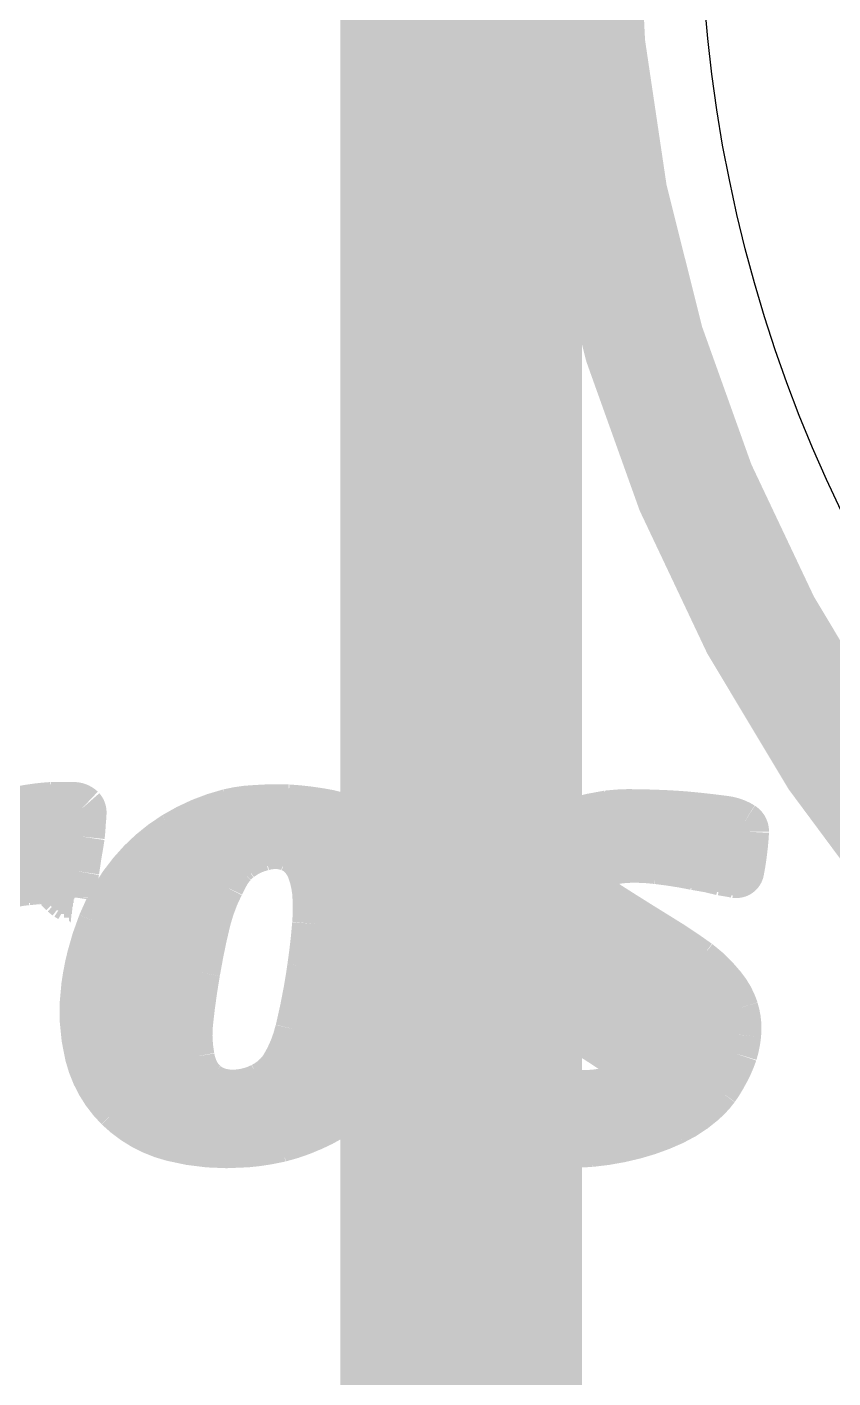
# Model space of a CAD drawing. Extents: x -0.3 to 74.7, y -2.5 to 45.9.
# Drawn here: x 12.477 to 14.171, y 1.858 to 4.697 of the extents above; entities that cross this region are included whole.
import ezdxf

# ---------------------------------------------------------------- set-up
doc = ezdxf.new("R2010")
doc.units = 0
for name, color, linetype in [('BG_SILKSCREEN_TOP', 6, 'CONTINUOUS'), ('PG_SILKSCREEN_TOP', 5, 'CONTINUOUS'), ('PIN_TOP', 80, 'CONTINUOUS')]:
    doc.layers.add(name, color=color, linetype=linetype)

msp = doc.modelspace()

# ---------------------------------------------------------------- linework, layer by layer
at = {"layer": 'BG_SILKSCREEN_TOP'}
for points, const_width in [([(13.38961, 38.479222), (50.389536, 38.479222), (50.389536, 1.479296), (13.38961, 1.479296), (13.38961, 38.479222)], 0.508), ([(12.593828, 3.046476), (12.45362, 3.046476)], 0.1016), ([(12.589764, 3.05435), (12.48283, 3.05435)], 0.1016), ([(13.094462, 3.046476), (12.90701, 3.046476)], 0.1016), ([(13.026644, 3.05435), (12.979146, 3.05435)], 0.1016), ([(12.591796, 3.015488), (12.40282, 3.015488)], 0.1016), ([(12.592304, 3.023362), (12.41298, 3.023362)], 0.1016), ([(12.592812, 3.030982), (12.425172, 3.030982)], 0.1016), ([(12.59332, 3.038856), (12.43838, 3.038856)], 0.1016), ([(13.181584, 3.015488), (12.821158, 3.015488)], 0.1016), ([(13.168122, 3.023362), (12.837668, 3.023362)], 0.1016), ([(13.151358, 3.030982), (12.856718, 3.030982)], 0.1016), ([(13.12926, 3.038856), (12.878816, 3.038856)], 0.1016), ([(13.981684, 3.015488), (13.596112, 3.015488)], 0.1016), ([(13.96873, 3.023362), (13.618464, 3.023362)], 0.1016), ([(13.937996, 3.030982), (13.645134, 3.030982)], 0.1016), ([(13.87094, 3.038856), (13.679932, 3.038856)], 0.1016), ([(12.589256, 2.992374), (12.375388, 2.992374)], 0.1016), ([(12.590272, 2.999994), (12.384532, 2.999994)], 0.1016), ([(12.591288, 3.007868), (12.393676, 3.007868)], 0.1016), ([(13.21308, 2.992374), (12.780264, 2.992374)], 0.1016), ([(13.203428, 2.999994), (12.79271, 2.999994)], 0.1016), ([(13.193014, 3.007868), (12.806172, 3.007868)], 0.1016), ([(13.984732, 2.992374), (13.546582, 2.992374)], 0.1016), ([(13.98524, 2.999994), (13.560552, 2.999994)], 0.1016), ([(13.985494, 3.007868), (13.576808, 3.007868)], 0.1016), ([(12.58697, 2.976626), (12.026138, 2.976626)], 0.1016), ([(12.58824, 2.9845), (12.026646, 2.9845)], 0.1016), ([(12.585446, 2.969006), (12.027154, 2.969006)], 0.1016), ([(12.584176, 2.961132), (12.034012, 2.961132)], 0.1016), ([(12.93876, 2.961132), (12.73937, 2.961132)], 0.1016), ([(12.955016, 2.969006), (12.748514, 2.969006)], 0.1016), ([(12.982702, 2.976626), (12.758166, 2.976626)], 0.1016), ([(13.22197, 2.9845), (12.768834, 2.9845)], 0.1016), ([(13.230098, 2.976626), (13.014706, 2.976626)], 0.1016), ([(13.237972, 2.969006), (13.038328, 2.969006)], 0.1016), ([(13.245084, 2.961132), (13.050012, 2.961132)], 0.1016), ([(13.98143, 2.961132), (13.504164, 2.961132)], 0.1016), ([(13.982446, 2.969006), (13.513054, 2.969006)], 0.1016), ([(13.983208, 2.976626), (13.52296, 2.976626)], 0.1016), ([(13.98397, 2.9845), (13.534136, 2.9845)], 0.1016), ([(12.582906, 2.953512), (12.058396, 2.953512)], 0.1016), ([(12.581636, 2.945638), (12.092686, 2.945638)], 0.1016), ([(12.58062, 2.938018), (12.106148, 2.938018)], 0.1016), ([(12.578588, 2.92354), (12.583668, 2.95783)], 0.1016), ([(12.909042, 2.938018), (12.714986, 2.938018)], 0.1016), ([(12.916662, 2.945638), (12.722606, 2.945638)], 0.1016), ([(12.926568, 2.953512), (12.730734, 2.953512)], 0.1016), ([(13.251688, 2.953512), (13.057886, 2.953512)], 0.1016), ([(13.258038, 2.945638), (13.063982, 2.945638)], 0.1016), ([(13.26388, 2.938018), (13.068808, 2.938018)], 0.1016), ([(13.68044, 2.938018), (13.482066, 2.938018)], 0.1016), ([(13.710158, 2.945638), (13.48867, 2.945638)], 0.1016), ([(13.980414, 2.953512), (13.496036, 2.953512)], 0.1016), ([(13.979398, 2.945638), (13.807948, 2.945638)], 0.1016), ([(13.978128, 2.938018), (13.859764, 2.938018)], 0.1016), ([(13.910818, 2.92862), (13.881608, 2.9337)], 0.1016), ([(12.579604, 2.930144), (12.11453, 2.930144)], 0.1016), ([(12.578334, 2.922524), (12.120118, 2.922524)], 0.1016), ([(12.57681, 2.91465), (12.12342, 2.91465)], 0.1016), ([(12.57554, 2.90703), (12.125452, 2.90703)], 0.1016), ([(12.888976, 2.90703), (12.68857, 2.90703)], 0.1016), ([(12.89304, 2.91465), (12.694666, 2.91465)], 0.1016), ([(12.897358, 2.922524), (12.70127, 2.922524)], 0.1016), ([(12.902692, 2.930144), (12.707874, 2.930144)], 0.1016), ([(13.269214, 2.930144), (13.072618, 2.930144)], 0.1016), ([(13.274294, 2.922524), (13.075666, 2.922524)], 0.1016), ([(13.278612, 2.91465), (13.078206, 2.91465)], 0.1016), ([(13.282422, 2.90703), (13.080238, 2.90703)], 0.1016), ([(13.648944, 2.90703), (13.459968, 2.90703)], 0.1016), ([(13.65123, 2.91465), (13.464794, 2.91465)], 0.1016), ([(13.656818, 2.922524), (13.470128, 2.922524)], 0.1016), ([(13.665962, 2.930144), (13.475716, 2.930144)], 0.1016), ([(13.976604, 2.930144), (13.902182, 2.930144)], 0.1016), ([(13.937488, 2.92227), (13.910818, 2.92862)], 0.1016), ([(13.97508, 2.922524), (13.937234, 2.922524)], 0.1016), ([(13.960348, 2.91846), (13.937488, 2.92227)], 0.1016), ([(12.456414, 2.899156), (12.126468, 2.899156)], 0.1016), ([(12.57427, 2.899156), (12.527788, 2.899156)], 0.1016), ([(12.573, 2.891536), (12.53871, 2.891536)], 0.1016), ([(12.57173, 2.883662), (12.547346, 2.883662)], 0.1016), ([(12.570714, 2.875788), (12.55522, 2.875788)], 0.1016), ([(12.569698, 2.86893), (12.573508, 2.89433)], 0.1016), ([(12.87399, 2.875788), (12.66698, 2.875788)], 0.1016), ([(12.877292, 2.883662), (12.67206, 2.883662)], 0.1016), ([(12.881102, 2.891536), (12.67714, 2.891536)], 0.1016), ([(12.884912, 2.899156), (12.682728, 2.899156)], 0.1016), ([(13.285724, 2.899156), (13.082016, 2.899156)], 0.1016), ([(13.288518, 2.891536), (13.08354, 2.891536)], 0.1016), ([(13.291312, 2.883662), (13.08481, 2.883662)], 0.1016), ([(13.293598, 2.875788), (13.085572, 2.875788)], 0.1016), ([(13.665454, 2.875788), (13.44422, 2.875788)], 0.1016), ([(13.657326, 2.883662), (13.447522, 2.883662)], 0.1016), ([(13.651992, 2.891536), (13.451332, 2.891536)], 0.1016), ([(13.649452, 2.899156), (13.455396, 2.899156)], 0.1016), ([(12.569444, 2.868168), (12.56538, 2.868168)], 0.1016), ([(12.568428, 2.86639), (12.569698, 2.86639)], 0.1016), ([(12.864592, 2.852674), (12.653518, 2.852674)], 0.1016), ([(12.86764, 2.860294), (12.657836, 2.860294)], 0.1016), ([(12.870688, 2.868168), (12.662154, 2.868168)], 0.1016), ([(13.295884, 2.868168), (13.08608, 2.868168)], 0.1016), ([(13.297916, 2.860294), (13.086588, 2.860294)], 0.1016), ([(13.299694, 2.852674), (13.086842, 2.852674)], 0.1016), ([(13.695172, 2.852674), (13.435584, 2.852674)], 0.1016), ([(13.68425, 2.860294), (13.438124, 2.860294)], 0.1016), ([(13.674344, 2.868168), (13.440918, 2.868168)], 0.1016), ([(12.855194, 2.821686), (12.638532, 2.821686)], 0.1016), ([(12.857226, 2.829306), (12.641834, 2.829306)], 0.1016), ([(12.859512, 2.83718), (12.64539, 2.83718)], 0.1016), ([(12.862052, 2.8448), (12.649454, 2.8448)], 0.1016), ([(13.305028, 2.821686), (13.08608, 2.821686)], 0.1016), ([(13.304012, 2.829306), (13.086334, 2.829306)], 0.1016), ([(13.302742, 2.83718), (13.086588, 2.83718)], 0.1016), ([(13.301218, 2.8448), (13.086842, 2.8448)], 0.1016), ([(13.74394, 2.821686), (13.428472, 2.821686)], 0.1016), ([(13.731748, 2.829306), (13.429742, 2.829306)], 0.1016), ([(13.719556, 2.83718), (13.43152, 2.83718)], 0.1016), ([(13.707364, 2.8448), (13.433552, 2.8448)], 0.1016), ([(12.847828, 2.790444), (12.62634, 2.790444)], 0.1016), ([(12.849606, 2.798318), (12.629134, 2.798318)], 0.1016), ([(12.851384, 2.805938), (12.632182, 2.805938)], 0.1016), ([(12.853416, 2.813812), (12.63523, 2.813812)], 0.1016), ([(13.307314, 2.790444), (13.08354, 2.790444)], 0.1016), ([(13.30706, 2.798318), (13.084048, 2.798318)], 0.1016), ([(13.306552, 2.805938), (13.08481, 2.805938)], 0.1016), ([(13.30579, 2.813812), (13.085318, 2.813812)], 0.1016), ([(13.768832, 2.805938), (13.426948, 2.805938)], 0.1016), ([(13.781278, 2.798318), (13.426948, 2.798318)], 0.1016), ([(13.793724, 2.790444), (13.427202, 2.790444)], 0.1016), ([(13.756386, 2.813812), (13.427456, 2.813812)], 0.1016), ([(12.843002, 2.76733), (12.61872, 2.76733)], 0.1016), ([(12.844526, 2.77495), (12.62126, 2.77495)], 0.1016), ([(12.846304, 2.782824), (12.6238, 2.782824)], 0.1016), ([(13.307314, 2.76733), (13.081, 2.76733)], 0.1016), ([(13.307314, 2.77495), (13.082016, 2.77495)], 0.1016), ([(13.307568, 2.782824), (13.082778, 2.782824)], 0.1016), ([(13.806424, 2.782824), (13.428218, 2.782824)], 0.1016), ([(13.81887, 2.77495), (13.429996, 2.77495)], 0.1016), ([(13.831062, 2.76733), (13.432282, 2.76733)], 0.1016), ([(12.836906, 2.736088), (12.610338, 2.736088)], 0.1016), ([(12.836906, 2.736088), (12.610338, 2.736088)], 0.1016), ([(12.838176, 2.743962), (12.61237, 2.743962)], 0.1016), ([(12.83843, 2.743962), (12.61237, 2.743962)], 0.1016), ([(12.612878, 2.74574), (12.838938, 2.74574)], 0.1016), ([(12.8397, 2.751836), (12.614402, 2.751836)], 0.1016), ([(12.841224, 2.759456), (12.616688, 2.759456)], 0.1016), ([(13.305028, 2.736088), (13.07719, 2.736088)], 0.1016), ([(13.305536, 2.736088), (13.077444, 2.736088)], 0.1016), ([(13.30579, 2.743962), (13.078206, 2.743962)], 0.1016), ([(13.306044, 2.743962), (13.078714, 2.743962)], 0.1016), ([(13.078968, 2.74574), (13.306298, 2.74574)], 0.1016), ([(13.306552, 2.751836), (13.079222, 2.751836)], 0.1016), ([(13.306806, 2.759456), (13.080238, 2.759456)], 0.1016), ([(13.843, 2.759456), (13.43533, 2.759456)], 0.1016), ([(13.854684, 2.751836), (13.43914, 2.751836)], 0.1016), ([(13.86586, 2.743962), (13.443458, 2.743962)], 0.1016), ([(13.877036, 2.736088), (13.448792, 2.736088)], 0.1016), ([(12.831318, 2.7051), (12.603988, 2.7051)], 0.1016), ([(12.831318, 2.7051), (12.603988, 2.7051)], 0.1016), ([(12.832842, 2.712974), (12.605258, 2.712974)], 0.1016), ([(12.832842, 2.712974), (12.605258, 2.712974)], 0.1016), ([(12.834112, 2.720594), (12.607036, 2.720594)], 0.1016), ([(12.834112, 2.720594), (12.607036, 2.720594)], 0.1016), ([(12.835382, 2.728468), (12.60856, 2.728468)], 0.1016), ([(12.835636, 2.728468), (12.60856, 2.728468)], 0.1016), ([(13.301218, 2.7051), (13.072618, 2.7051)], 0.1016), ([(13.30198, 2.7051), (13.072618, 2.7051)], 0.1016), ([(13.302234, 2.712974), (13.073888, 2.712974)], 0.1016), ([(13.302996, 2.712974), (13.073888, 2.712974)], 0.1016), ([(13.303504, 2.720594), (13.075158, 2.720594)], 0.1016), ([(13.304012, 2.720594), (13.075158, 2.720594)], 0.1016), ([(13.304266, 2.728468), (13.076174, 2.728468)], 0.1016), ([(13.304774, 2.728468), (13.076428, 2.728468)], 0.1016), ([(13.887704, 2.728468), (13.454634, 2.728468)], 0.1016), ([(13.897356, 2.720594), (13.460984, 2.720594)], 0.1016), ([(13.906246, 2.712974), (13.467842, 2.712974)], 0.1016), ([(13.914628, 2.7051), (13.475208, 2.7051)], 0.1016), ([(12.827508, 2.681986), (12.600178, 2.681986)], 0.1016), ([(12.828778, 2.689606), (12.601448, 2.689606)], 0.1016), ([(12.830048, 2.69748), (12.602464, 2.69748)], 0.1016), ([(13.29817, 2.681986), (13.068808, 2.681986)], 0.1016), ([(13.299694, 2.689606), (13.070332, 2.689606)], 0.1016), ([(13.300964, 2.69748), (13.071348, 2.69748)], 0.1016), ([(13.921994, 2.69748), (13.482828, 2.69748)], 0.1016), ([(13.929106, 2.689606), (13.49121, 2.689606)], 0.1016), ([(13.93571, 2.681986), (13.500354, 2.681986)], 0.1016), ([(12.82319, 2.650744), (12.59713, 2.650744)], 0.1016), ([(12.824206, 2.658618), (12.597638, 2.658618)], 0.1016), ([(12.825222, 2.666238), (12.5984, 2.666238)], 0.1016), ([(12.826492, 2.674112), (12.599162, 2.674112)], 0.1016), ([(13.291058, 2.650744), (13.06322, 2.650744)], 0.1016), ([(13.29309, 2.658618), (13.064744, 2.658618)], 0.1016), ([(13.294868, 2.666238), (13.066014, 2.666238)], 0.1016), ([(13.296646, 2.674112), (13.067538, 2.674112)], 0.1016), ([(13.941806, 2.674112), (13.51026, 2.674112)], 0.1016), ([(13.947394, 2.666238), (13.520928, 2.666238)], 0.1016), ([(13.951966, 2.658618), (13.531596, 2.658618)], 0.1016), ([(13.956284, 2.650744), (13.542772, 2.650744)], 0.1016), ([(12.821158, 2.63525), (12.596368, 2.63525)], 0.1016), ([(12.820142, 2.62763), (12.596368, 2.62763)], 0.1016), ([(12.822174, 2.643124), (12.596622, 2.643124)], 0.1016), ([(12.81938, 2.619756), (12.596622, 2.619756)], 0.1016), ([(13.281406, 2.619756), (13.05687, 2.619756)], 0.1016), ([(13.283946, 2.62763), (13.058394, 2.62763)], 0.1016), ([(13.286486, 2.63525), (13.060172, 2.63525)], 0.1016), ([(13.288772, 2.643124), (13.061696, 2.643124)], 0.1016), ([(13.95984, 2.643124), (13.554202, 2.643124)], 0.1016), ([(13.962634, 2.63525), (13.565886, 2.63525)], 0.1016), ([(13.965174, 2.62763), (13.578332, 2.62763)], 0.1016), ([(13.967206, 2.619756), (13.59154, 2.619756)], 0.1016), ([(12.818364, 2.612136), (12.596876, 2.612136)], 0.1016), ([(12.817602, 2.604262), (12.59713, 2.604262)], 0.1016), ([(12.81684, 2.596642), (12.597892, 2.596642)], 0.1016), ([(13.27277, 2.596642), (13.051536, 2.596642)], 0.1016), ([(13.275818, 2.604262), (13.053314, 2.604262)], 0.1016), ([(13.278612, 2.612136), (13.055092, 2.612136)], 0.1016), ([(13.968476, 2.612136), (13.605002, 2.612136)], 0.1016), ([(13.969492, 2.604262), (13.618464, 2.604262)], 0.1016), ([(13.969746, 2.596642), (13.631672, 2.596642)], 0.1016), ([(12.816586, 2.588768), (12.5984, 2.588768)], 0.1016), ([(12.816332, 2.581148), (12.599416, 2.581148)], 0.1016), ([(12.816332, 2.573274), (12.600432, 2.573274)], 0.1016), ([(12.81684, 2.5654), (12.601702, 2.5654)], 0.1016), ([(13.259308, 2.5654), (13.043154, 2.5654)], 0.1016), ([(13.262864, 2.573274), (13.045694, 2.573274)], 0.1016), ([(13.26642, 2.581148), (13.047726, 2.581148)], 0.1016), ([(13.269722, 2.588768), (13.049758, 2.588768)], 0.1016), ([(13.969746, 2.588768), (13.644626, 2.588768)], 0.1016), ([(13.969238, 2.581148), (13.65758, 2.581148)], 0.1016), ([(13.968476, 2.573274), (13.67028, 2.573274)], 0.1016), ([(13.967206, 2.5654), (13.682472, 2.5654)], 0.1016), ([(12.817348, 2.55778), (12.602972, 2.55778)], 0.1016), ([(12.81811, 2.549906), (12.604496, 2.549906)], 0.1016), ([(12.819126, 2.542286), (12.606274, 2.542286)], 0.1016), ([(12.820396, 2.534412), (12.608052, 2.534412)], 0.1016), ([(13.243052, 2.534412), (13.030708, 2.534412)], 0.1016), ([(13.24737, 2.542286), (13.034264, 2.542286)], 0.1016), ([(13.251434, 2.549906), (13.037566, 2.549906)], 0.1016), ([(13.255244, 2.55778), (13.040614, 2.55778)], 0.1016), ([(13.965682, 2.55778), (13.69441, 2.55778)], 0.1016), ([(13.963904, 2.549906), (13.706094, 2.549906)], 0.1016), ([(13.961872, 2.542286), (13.71727, 2.542286)], 0.1016), ([(13.959078, 2.534412), (13.728192, 2.534412)], 0.1016), ([(12.82192, 2.526792), (12.610338, 2.526792)], 0.1016), ([(12.823698, 2.518918), (12.612624, 2.518918)], 0.1016), ([(12.826238, 2.511044), (12.615418, 2.511044)], 0.1016), ([(13.22832, 2.511044), (13.018008, 2.511044)], 0.1016), ([(13.2334, 2.518918), (13.02258, 2.518918)], 0.1016), ([(13.23848, 2.526792), (13.026898, 2.526792)], 0.1016), ([(13.95603, 2.526792), (13.73886, 2.526792)], 0.1016), ([(13.952728, 2.518918), (13.748258, 2.518918)], 0.1016), ([(13.949172, 2.511044), (13.753084, 2.511044)], 0.1016), ([(12.829286, 2.503424), (12.618466, 2.503424)], 0.1016), ([(12.83335, 2.49555), (12.622022, 2.49555)], 0.1016), ([(12.83843, 2.48793), (12.625578, 2.48793)], 0.1016), ([(12.845288, 2.480056), (12.629642, 2.480056)], 0.1016), ([(13.204444, 2.480056), (12.988544, 2.480056)], 0.1016), ([(13.210794, 2.48793), (12.998196, 2.48793)], 0.1016), ([(13.21689, 2.49555), (13.00607, 2.49555)], 0.1016), ([(13.222732, 2.503424), (13.012674, 2.503424)], 0.1016), ([(13.369798, 2.43459), (13.378688, 2.48666)], 0.1016), ([(13.410184, 2.480056), (13.377418, 2.480056)], 0.1016), ([(13.378688, 2.48666), (13.402818, 2.48158)], 0.1016), ([(13.9319, 2.480056), (13.746734, 2.480056)], 0.1016), ([(13.936726, 2.48793), (13.752068, 2.48793)], 0.1016), ([(13.941044, 2.49555), (13.754608, 2.49555)], 0.1016), ([(13.945108, 2.503424), (13.754862, 2.503424)], 0.1016), ([(12.853924, 2.472436), (12.634214, 2.472436)], 0.1016), ([(12.866116, 2.464562), (12.63904, 2.464562)], 0.1016), ([(12.88923, 2.456942), (12.644374, 2.456942)], 0.1016), ([(13.17371, 2.449068), (12.650216, 2.449068)], 0.1016), ([(13.182092, 2.456942), (12.931902, 2.456942)], 0.1016), ([(13.189966, 2.464562), (12.959842, 2.464562)], 0.1016), ([(13.197332, 2.472436), (12.976352, 2.472436)], 0.1016), ([(13.90777, 2.449068), (13.372084, 2.449068)], 0.1016), ([(13.556996, 2.456942), (13.373608, 2.456942)], 0.1016), ([(13.49756, 2.464562), (13.374878, 2.464562)], 0.1016), ([(13.450316, 2.472436), (13.376148, 2.472436)], 0.1016), ([(13.914882, 2.456942), (13.683234, 2.456942)], 0.1016), ([(13.921232, 2.464562), (13.71473, 2.464562)], 0.1016), ([(13.92682, 2.472436), (13.734542, 2.472436)], 0.1016), ([(13.16482, 2.441448), (12.656566, 2.441448)], 0.1016), ([(13.155422, 2.433574), (12.663678, 2.433574)], 0.1016), ([(13.145516, 2.425954), (12.671298, 2.425954)], 0.1016), ([(13.880846, 2.425954), (13.368528, 2.425954)], 0.1016), ([(13.890752, 2.433574), (13.369544, 2.433574)], 0.1016), ([(13.899896, 2.441448), (13.370814, 2.441448)], 0.1016), ([(13.134594, 2.41808), (12.67968, 2.41808)], 0.1016), ([(13.122656, 2.410206), (12.688824, 2.410206)], 0.1016), ([(13.109956, 2.402586), (12.699238, 2.402586)], 0.1016), ([(13.095478, 2.394712), (12.710668, 2.394712)], 0.1016), ([(13.828014, 2.394712), (13.364464, 2.394712)], 0.1016), ([(13.844016, 2.402586), (13.365226, 2.402586)], 0.1016), ([(13.857732, 2.410206), (13.366242, 2.410206)], 0.1016), ([(13.869924, 2.41808), (13.367512, 2.41808)], 0.1016), ([(13.079476, 2.387092), (12.723876, 2.387092)], 0.1016), ([(13.061442, 2.379218), (12.739116, 2.379218)], 0.1016), ([(13.040614, 2.371598), (12.757404, 2.371598)], 0.1016), ([(13.01496, 2.363724), (12.782296, 2.363724)], 0.1016), ([(13.80998, 2.387092), (13.364464, 2.387092)], 0.1016), ([(13.789152, 2.379218), (13.366496, 2.379218)], 0.1016), ([(13.765022, 2.371598), (13.379704, 2.371598)], 0.1016), ([(13.734796, 2.363724), (13.427202, 2.363724)], 0.1016), ([(12.977114, 2.356104), (12.818364, 2.356104)], 0.1016), ([(13.693648, 2.356104), (13.499592, 2.356104)], 0.1016)]:
    msp.add_lwpolyline(points, dxfattribs=dict(at, const_width=const_width))
at = {"layer": 'BG_SILKSCREEN_TOP', "const_width": 0.1016}
for points in [[(12.441428, 3.04038, -0.024662), (12.454128, 3.04673)], [(12.454128, 3.04673, -0.06677), (12.483338, 3.05435)], [(12.483338, 3.05435, -0.022299), (12.528804, 3.05943)], [(12.528804, 3.05943, -0.017012), (12.574778, 3.05943)], [(12.574778, 3.05943, -0.198644), (12.591288, 3.05308)], [(12.591288, 3.05308, -0.202655), (12.593828, 3.04546)], [(12.593828, 3.04546, -0.014357), (12.592304, 3.02514)], [(12.788138, 2.9972, -0.075617), (12.902438, 3.04546)], [(12.902438, 3.04546, -0.048191), (12.957048, 3.05308)], [(12.957048, 3.05308, -0.02576), (13.025628, 3.05435)], [(13.025628, 3.05435, -0.025669), (13.092938, 3.04673)], [(13.092938, 3.04673, -0.051701), (13.143738, 3.03403)], [(13.697204, 3.04165, -0.040287), (13.762228, 3.04419)], [(13.762228, 3.04419, -0.014364), (13.853668, 3.04038)], [(12.426188, 3.03149, -0.014069), (12.441428, 3.04038)], [(12.592304, 3.02514, -0.016244), (12.590018, 2.99593)], [(13.143738, 3.03403, -0.061406), (13.188188, 3.011424)], [(13.518388, 2.97307, -0.078201), (13.598398, 3.01625)], [(13.598398, 3.01625, -0.052368), (13.697204, 3.04165)], [(13.853668, 3.04038, -0.01088), (13.943838, 3.030474)], [(13.943838, 3.030474, -0.109007), (13.979398, 3.017774)], [(13.979398, 3.017774, -0.254664), (13.985748, 3.00609)], [(12.590018, 2.99593, -0.006519), (12.583668, 2.95783)], [(12.697968, 2.91846, -0.082437), (12.788138, 2.9972)], [(13.188188, 3.011424, -0.043069), (13.231368, 2.97561)], [(13.985748, 3.00609, -0.019186), (13.981938, 2.96418)], [(12.924028, 2.95148, -0.033986), (12.941808, 2.96291)], [(12.941808, 2.96291, -0.060488), (12.972288, 2.97434)], [(12.972288, 2.97434, -0.069661), (13.001244, 2.97815)], [(13.001498, 2.97815, -0.076924), (13.028168, 2.973324)], [(13.028168, 2.97307, -0.098937), (13.051028, 2.96037)], [(13.051028, 2.96037, -0.117953), (13.073888, 2.92735)], [(13.231368, 2.97561, -0.043562), (13.266928, 2.9337)], [(13.462508, 2.91084, -0.087415), (13.518388, 2.97307)], [(13.981938, 2.96418, -0.018526), (13.975588, 2.92354)], [(12.897358, 2.92227, -0.045441), (12.910058, 2.93878)], [(12.909804, 2.93878, -0.056043), (12.924028, 2.95148)], [(13.266928, 2.9337, -0.07199), (13.288518, 2.89179)], [(13.655548, 2.921, -0.139649), (13.687298, 2.94005)], [(13.687298, 2.94005, -0.054954), (13.735304, 2.94894)], [(13.735304, 2.94894, -0.043881), (13.801598, 2.9464)], [(13.801598, 2.9464, -0.022415), (13.881608, 2.9337)], [(12.457938, 2.89941, -0.023812), (12.478258, 2.90195)], [(12.478258, 2.90195, -0.012727), (12.506198, 2.90449)], [(12.506198, 2.90449, -0.070204), (12.520168, 2.90195)], [(12.520168, 2.90195, -0.094641), (12.531344, 2.89687)], [(12.573508, 2.89433, -0.000629), (12.578588, 2.92354)], [(12.634468, 2.81178, -0.078499), (12.697968, 2.91846)], [(12.883388, 2.8956, -0.01746), (12.897358, 2.92227)], [(13.073888, 2.92735, -0.06652), (13.085318, 2.87909)], [(13.430758, 2.83337, -0.086346), (13.462508, 2.91084)], [(13.648944, 2.90068, -0.225213), (13.655548, 2.921)], [(13.966444, 2.91719, -0.004044), (13.960348, 2.91846)], [(13.975588, 2.92354, -0.400039), (13.966698, 2.91719)], [(12.419838, 2.88925, -0.022309), (12.437618, 2.89433)], [(12.437618, 2.89433, -0.022125), (12.457938, 2.89941)], [(12.531598, 2.897124, -0.033392), (12.546838, 2.884424)], [(12.554204, 2.87655, -0.006821), (12.546838, 2.88417)], [(12.562078, 2.8702, -0.014827), (12.554204, 2.87655)], [(12.855448, 2.82194, -0.05529), (12.883388, 2.8956)], [(13.085318, 2.87909, -0.046025), (13.085318, 2.81178)], [(13.288518, 2.89179, -0.081035), (13.307568, 2.78511)], [(13.660628, 2.88036, -0.176163), (13.648944, 2.90068)], [(13.697458, 2.85115, -0.044002), (13.660628, 2.88036)], [(12.568428, 2.86639, -0.010616), (12.562078, 2.8702)], [(12.569444, 2.86639, -0.026982), (12.569444, 2.86893)], [(13.800328, 2.78638, -0.003757), (13.697204, 2.85115)], [(12.832588, 2.71145, -0.019316), (12.855448, 2.82194)], [(13.426948, 2.79654, -0.060024), (13.430504, 2.83337)], [(12.603988, 2.7051, -0.049595), (12.634468, 2.81178)], [(13.085318, 2.81178, -0.017542), (13.074904, 2.72034)], [(13.433298, 2.76479, -0.086426), (13.426948, 2.79654)], [(13.307568, 2.78511, -0.040465), (13.301218, 2.7051)], [(13.451078, 2.73304, -0.075699), (13.433298, 2.76479)], [(13.800328, 2.78638, -0.021252), (13.886688, 2.72923)], [(12.600178, 2.68097, -0.029439), (12.612878, 2.74574)], [(12.832588, 2.71145, -0.005968), (12.838938, 2.74574)], [(13.078968, 2.74574, -0.004902), (13.074904, 2.72034)], [(13.306298, 2.74574, -0.040741), (13.294868, 2.66573)], [(13.481304, 2.69875, -0.03295), (13.451078, 2.73304)], [(12.817348, 2.60096, -0.01872), (12.832588, 2.71145)], [(12.831318, 2.7051, -0.001087), (12.832588, 2.71145)], [(13.075158, 2.72034, -0.021973), (13.049758, 2.58826)], [(13.074904, 2.72034, -0.002517), (13.072618, 2.7051)], [(13.886688, 2.72923, -0.06227), (13.937488, 2.6797)], [(12.607798, 2.53619, -0.095776), (12.600178, 2.68097)], [(13.503148, 2.6797, -0.024748), (13.481304, 2.69875)], [(13.532358, 2.65811, -0.011723), (13.503148, 2.6797)], [(13.937488, 2.6797, -0.094624), (13.964158, 2.63144)], [(13.294868, 2.66573, -0.060367), (13.252704, 2.5527)], [(13.564108, 2.636774, -0.01175), (13.532104, 2.65811)], [(13.593318, 2.61874, -0.016516), (13.564108, 2.63652)], [(13.593318, 2.61874, -0.005847), (13.658088, 2.58064)], [(13.963904, 2.63144, -0.102739), (13.969238, 2.579624)], [(12.820904, 2.53111, -0.069356), (12.817348, 2.60096)], [(13.049504, 2.58826, -0.080353), (13.018008, 2.51079)], [(13.658088, 2.58064, -0.013007), (13.707618, 2.54889)], [(13.969238, 2.57937, -0.050719), (13.961618, 2.54127)], [(12.670028, 2.42697, -0.137804), (12.607798, 2.53619)], [(13.252704, 2.5527, -0.079001), (13.188188, 2.46253)], [(13.707618, 2.54889, -0.011421), (13.743178, 2.52349)], [(13.961618, 2.54127, -0.040126), (13.945108, 2.50317)], [(12.831318, 2.49936, -0.072605), (12.820904, 2.53111)], [(13.018008, 2.51079, -0.13506), (12.972288, 2.47015)], [(13.753338, 2.51079, -0.392478), (13.738098, 2.47396)], [(13.743178, 2.52349, -0.143227), (13.753338, 2.51079)], [(12.850368, 2.47523, -0.096069), (12.831318, 2.49936)], [(13.551408, 2.45745, -0.023363), (13.402818, 2.48158)], [(13.944854, 2.50317, -0.040782), (13.923518, 2.46761)], [(12.877038, 2.45999, -0.099737), (12.850368, 2.47523)], [(12.908788, 2.45491, -0.079203), (12.877038, 2.45999)], [(12.972288, 2.47015, -0.119493), (12.908788, 2.45491)], [(13.188188, 2.46253, -0.04441), (13.134848, 2.41808)], [(13.668248, 2.45491, -0.049294), (13.551408, 2.45745)], [(13.738098, 2.47396, -0.090367), (13.668248, 2.45491)], [(13.923518, 2.46761, -0.053911), (13.898118, 2.439924)], [(12.782804, 2.363724, -0.131831), (12.670028, 2.42697)], [(13.367004, 2.41554, -0.011829), (13.369798, 2.43459)], [(13.898118, 2.43967, -0.070458), (13.834618, 2.39776)], [(13.134848, 2.41808, -0.048042), (13.075158, 2.38506)], [(13.364718, 2.38252, -0.014593), (13.364718, 2.39776)], [(13.364718, 2.39776, -0.018319), (13.367004, 2.41554)], [(13.834618, 2.39776, -0.045412), (13.754608, 2.36855)], [(12.935204, 2.351024, -0.083831), (12.782804, 2.363724)], [(13.074904, 2.38506, -0.046126), (13.009118, 2.3622)], [(13.367004, 2.37871, -0.204395), (13.364718, 2.38252)], [(13.381228, 2.37109, -0.143056), (13.367258, 2.37871)], [(13.437108, 2.3622, -0.005714), (13.381228, 2.37109)], [(13.754608, 2.36855, -0.042113), (13.661898, 2.35204)], [(13.009118, 2.3622, -0.037), (12.935204, 2.35077)], [(13.500608, 2.35585, -0.010558), (13.437108, 2.3622)], [(13.564108, 2.35077, -0.01107), (13.500608, 2.35585)], [(13.661644, 2.35204, -0.036626), (13.564108, 2.351024)]]:
    msp.add_lwpolyline(points, format="xyb", dxfattribs=at)
at = {"layer": 'PG_SILKSCREEN_TOP', "const_width": 0.254}
msp.add_lwpolyline([(16.890238, 1.707134, -0.198906), (14.607794, 2.652522), (14.588744, 2.671572, -0.198911), (13.633958, 4.976622), (13.633958, 4.9784, -0.198917), (14.588236, 7.28218), (14.590014, 7.283958, -0.198914), (16.892016, 8.237474), (16.898112, 8.237474, -0.198914), (19.173952, 7.294626), (19.193002, 7.27583), (19.193764, 7.275068, -0.198913), (20.145502, 4.977384, -0.198913), (19.193764, 2.6797), (19.162268, 2.648204, -0.198912), (16.890238, 1.707134)], format="xyb", dxfattribs=at)
at = {"layer": 'PIN_TOP'}
msp.add_circle((16.889476, 4.979416), 2.9972, dxfattribs=at)

doc.saveas('drawing.dxf')
